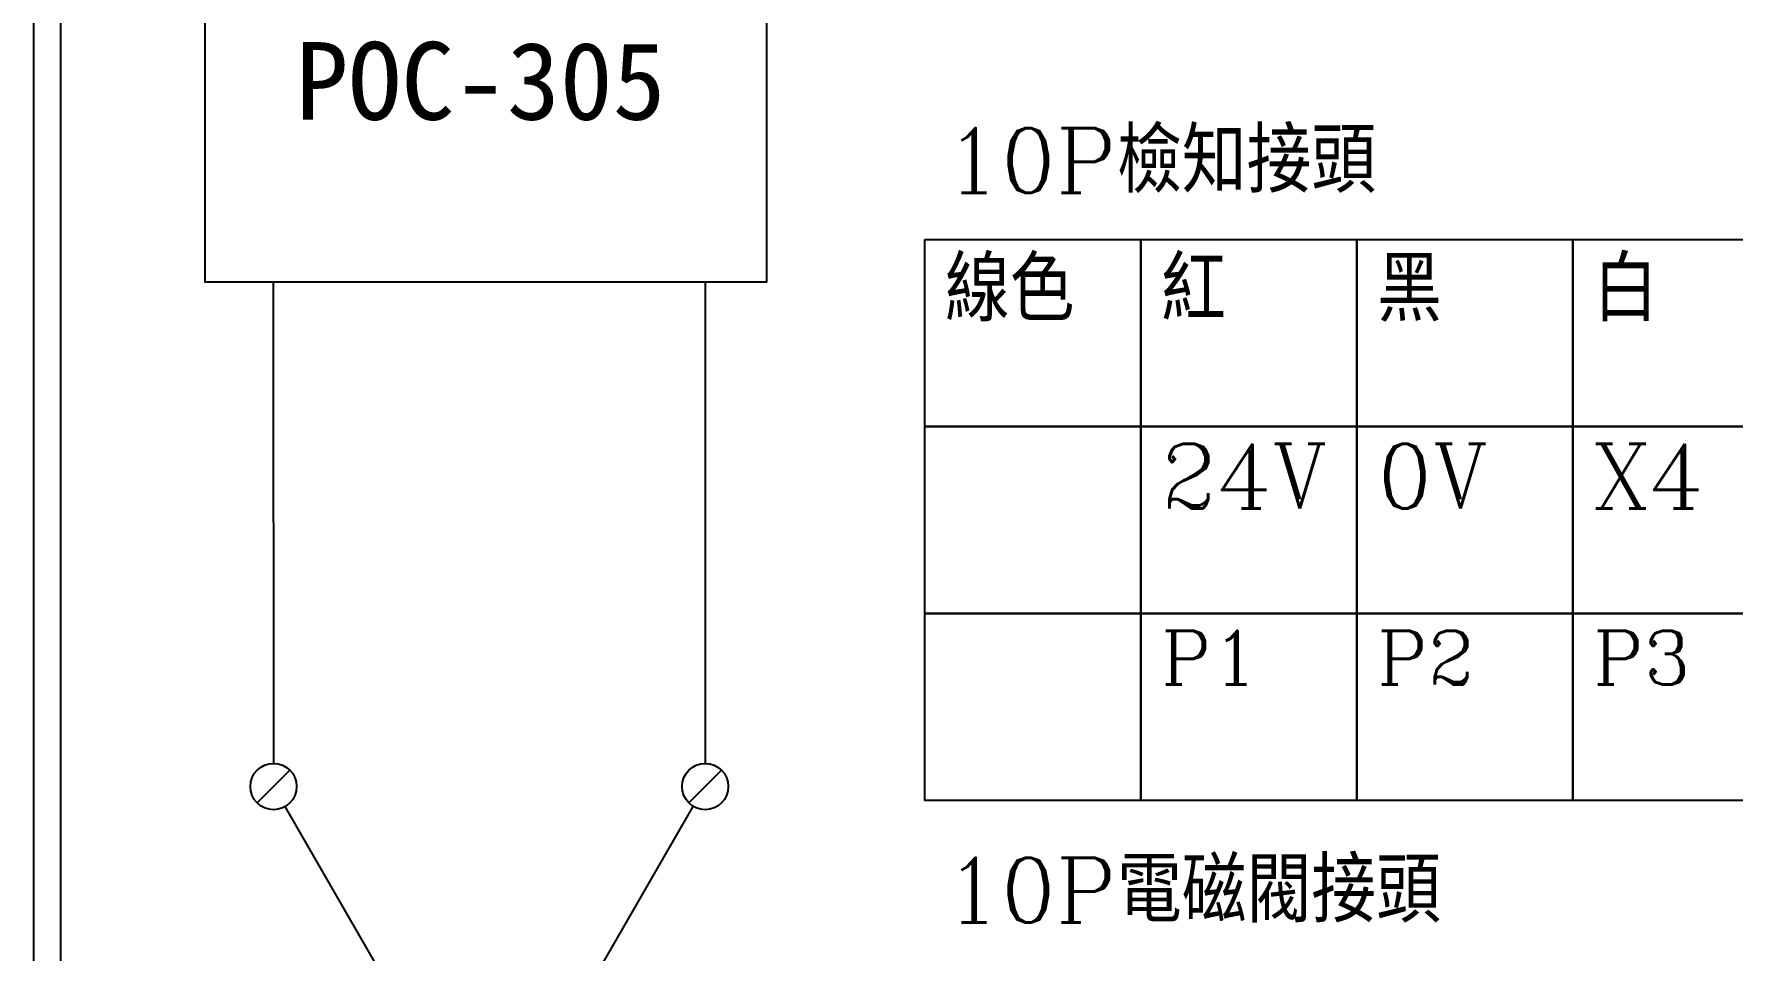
# Model space of a CAD drawing. Extents: x -24 to 263, y 255 to 459.
# Drawn here: x -23.6 to 55.1, y 301.2 to 343.6 of the extents above; entities that cross this region are included whole.
import ezdxf

# ---------------------------------------------------------------- set-up
doc = ezdxf.new("R2010")
doc.units = 0
doc.layers.get('0').update_dxf_attribs({"linetype": 'CONTINUOUS'})
doc.layers.add('圖框層', color=7, linetype='CONTINUOUS')
doc.layers.add('標尺寸層', color=3, linetype='CONTINUOUS')
doc.styles.add('STSL', font='kaiu.ttf')

msp = doc.modelspace()

# ---------------------------------------------------------------- linework, layer by layer
for p, q in [((-12.494, 332.132), (-12.486, 309.84)), ((7.506, 332.132), (7.514, 309.84)), ((-11.729, 309.527), (-13.243, 308.012)), ((8.271, 309.527), (6.757, 308.012)), ((-6.497, 298.397), (-11.951, 307.842)), ((1.503, 298.397), (6.961, 307.852))]:
    msp.add_line(p, q)
for points in [[(17.688, 334.119), (27.698, 334.119), (27.698, 325.455), (17.688, 325.455)], [(27.698, 334.119), (37.708, 334.119), (37.708, 325.455), (27.698, 325.455)], [(37.708, 334.119), (47.718, 334.119), (47.718, 325.455), (37.708, 325.455)], [(47.718, 334.119), (57.728, 334.119), (57.728, 325.455), (47.718, 325.455)], [(17.688, 325.455), (27.698, 325.455), (27.698, 316.79), (17.688, 316.79)], [(27.698, 325.455), (37.708, 325.455), (37.708, 316.79), (27.698, 316.79)], [(37.708, 325.455), (47.718, 325.455), (47.718, 316.79), (37.708, 316.79)], [(47.718, 325.455), (57.728, 325.455), (57.728, 316.79), (47.718, 316.79)], [(17.688, 316.79), (27.698, 316.79), (27.698, 308.126), (17.688, 308.126)], [(27.698, 316.79), (37.708, 316.79), (37.708, 308.126), (27.698, 308.126)], [(37.708, 316.79), (47.718, 316.79), (47.718, 308.126), (37.708, 308.126)], [(47.718, 316.79), (57.728, 316.79), (57.728, 308.126), (47.718, 308.126)]]:
    msp.add_lwpolyline(points, close=True)
for centre in [(-12.486, 308.769), (7.514, 308.769)]:
    msp.add_circle(centre, 1.071)
at = {"layer": '圖框層', "color": 7}
for p, q in [((-23.584, 255.48), (-23.584, 459.449)), ((-22.334, 256.73), (-22.334, 458.199))]:
    msp.add_line(p, q, dxfattribs=at)
at = {"layer": '標尺寸層', "color": 7}
msp.add_lwpolyline([(-15.646, 349.509), (10.347, 349.509), (10.347, 332.132), (-15.646, 332.132)], close=True, dxfattribs=at)

# ---------------------------------------------------------------- texts
at = {"attachment_point": 1}
for s, insert, char_height, width in [('{\\Fromanc,chineset|c136;10P檢知接頭}', (18.623, 339.278), 3, 28.03194), ('{\\Fromanc,chineset|c136;線色}', (18.623, 333.319), 3, 8.29132), ('{\\Fromanc,chineset|c136;紅}', (28.633, 333.319), 3, 8.29132), ('{\\Fromanc,chineset|c136;白}', (48.653, 333.319), 3, 8.29132), ('{\\Fromanc,chineset|c136;黑}', (38.643, 333.319), 3, 8.29132), ('{\\Fromanc,chineset|c136;24V}', (28.633, 324.654), 3, 8.29132), ('{\\Fromanc,chineset|c136;0V}', (38.643, 324.654), 3, 8.29132), ('{\\Fromanc,chineset|c136;X4}', (48.653, 324.654), 3, 8.29132), ('{\\Fromanc,chineset|c136;P1}', (28.633, 315.99), 2.5, 8.29132), ('{\\Fromanc,chineset|c136;P2}', (38.643, 315.99), 2.5, 8.29132), ('{\\Fromanc,chineset|c136;P3}', (48.653, 315.99), 2.5, 8.29132), ('{\\Fromanc,chineset|c136;10P電磁閥接頭}', (18.623, 305.473), 3, 28.03194)]:
    msp.add_mtext(s, dxfattribs=dict(at, insert=insert, char_height=char_height, width=width))
at = {"layer": '圖框層', "color": 4, "style": 'STSL'}
msp.add_text('POC-305', height=3.6, dxfattribs=at).set_placement((-11.466, 339.663))

doc.saveas('drawing.dxf')
